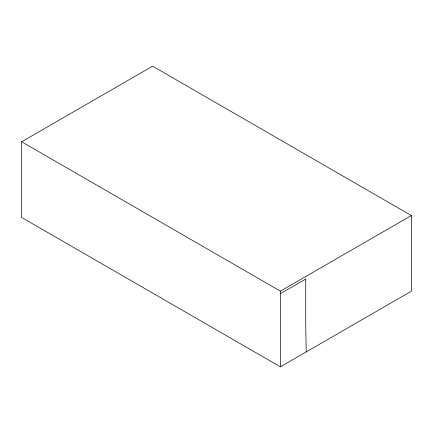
<?xml version="1.0" encoding="UTF-8"?>
<svg xmlns="http://www.w3.org/2000/svg" width="433" height="433" viewBox="0 0 433 433"><rect width="100%" height="100%" fill="white"/><g stroke="black" fill="none" stroke-linecap="round" stroke-linejoin="round"><path stroke-width="0.65" d="M21.65 141.78L152.616 66.168L411.35 215.547L411.35 291.22L280.384 366.832L21.65 217.453L21.65 141.78L280.384 291.16L411.35 215.547M280.384 293.677L305.725 279.047L305.725 322.937L306.185 351.937M280.384 291.16L280.384 366.832"/></g></svg>
